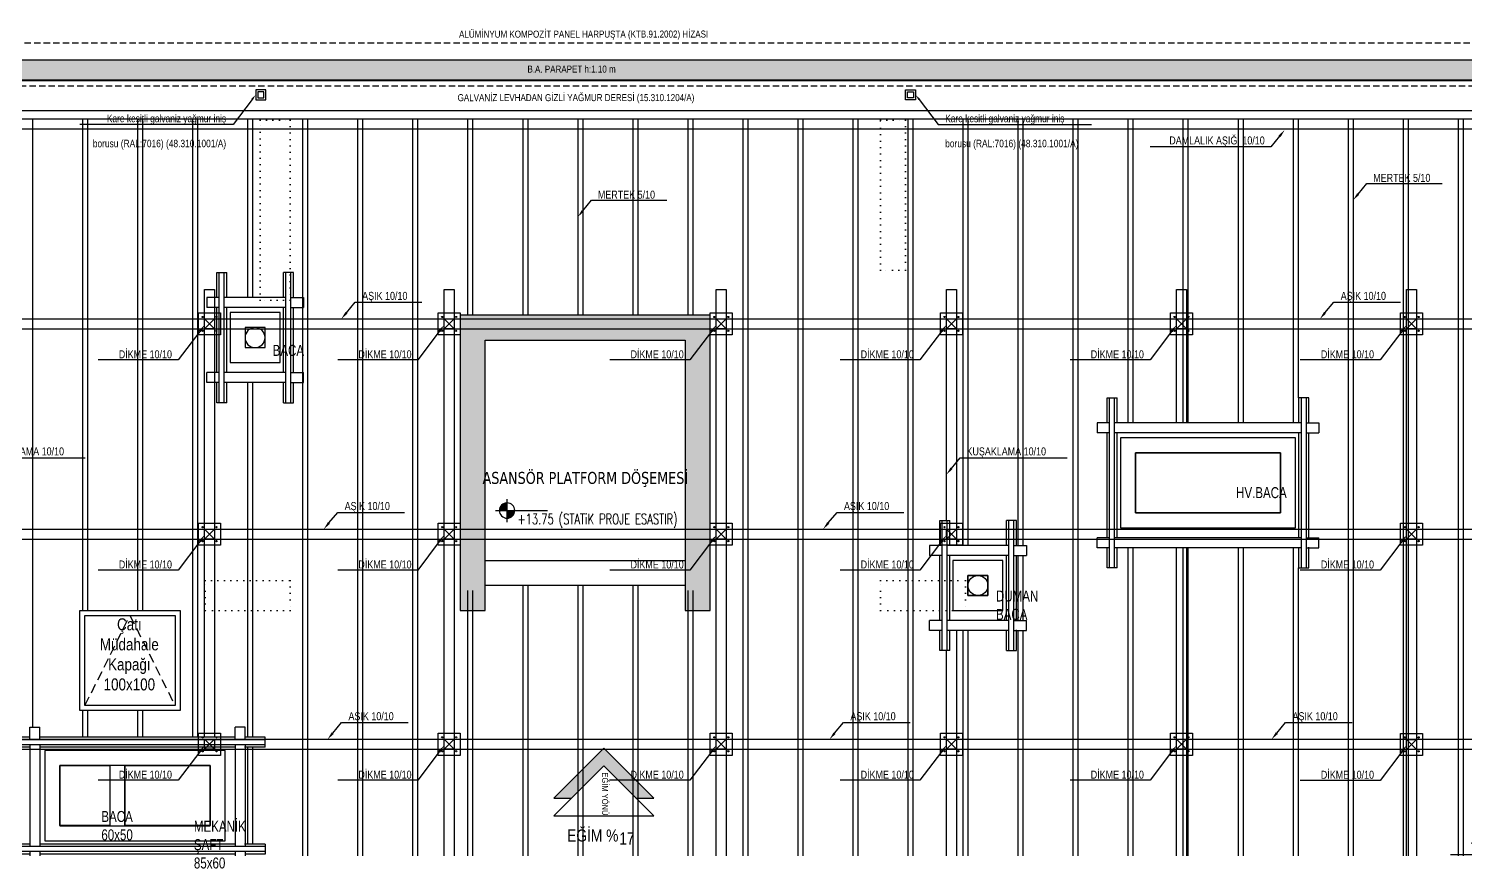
# Model space of a CAD drawing. Header units: inches. Extents: x 21 to 32698, y 13 to 3712.
# Drawn here: x 22314 to 23749, y 1853 to 2673 of the extents above; entities that cross this region are included whole.
import ezdxf
from ezdxf import colors
from ezdxf.entities.mleader import LeaderData, LeaderLine
from ezdxf.math import Vec2, Vec3

# ---------------------------------------------------------------- set-up
doc = ezdxf.new("R2010")
doc.units = ezdxf.units.IN
doc.header["$MEASUREMENT"] = 0
for name, pattern in [('DOT', [6.35, 0, -6.35]), ('HIDDEN', [9.525, 6.35, -3.175]), ('IMPORT-HIDDEN2', [47.625, 31.75, -15.875])]:
    doc.linetypes.add(name, pattern=pattern)
for name, color, linetype, lineweight in [('Z_MİM_-KM-ALUMINIUM-20', 8, 'Continuous', 25), ('Z_MİM_-KM-BEAM-RAY', 8, 'DOT', 25), ('Z_MİM_-KM-DETL-TEXT', 8, 'Continuous', 25), ('Z_MİM_-KM-DRAINER', 8, 'Continuous', 25), ('Z_MİM_-KM-FLOR-LEVL-1', 8, 'Continuous', 25), ('Z_MİM_-KM-IRON-09', 8, 'Continuous', 25), ('Z_MİM_-KM-PATTERN-00', 8, 'Continuous', 25), ('Z_MİM_-KM-PATTERN-09', 8, 'Continuous', 25), ('Z_MİM_-KM-PATTERN-STRC', 8, 'Continuous', 25), ('Z_MİM_-KM-RAIN GUTTER', 8, 'Continuous', 25), ('Z_MİM_-KM-RAY-1', 8, 'IMPORT-HIDDEN2', 25), ('Z_MİM_-KM-ROOF-AŞIK', 8, 'Continuous', 25), ('Z_MİM_-KM-ROOF-DİKME', 8, 'Continuous', 25), ('Z_MİM_-KM-ROOF-KUŞAKLAMA', 8, 'Continuous', 25), ('Z_MİM_-KM-ROOF-MERTEK', 8, 'Continuous', 25), ('Z_MİM_-KM-ROOF-PL', 8, 'Continuous', 25), ('Z_MİM_-KM-SHAFT', 8, 'Continuous', 25), ('Z_MİM_-KM-STRC-CONCRETE', 8, 'Continuous', 25), ('Z_MİM_-KM-TEXT', 8, 'Continuous', 25), ('Z_MİM_-KM-TEXT-DETAIL', 8, 'Continuous', 25), ('Z_MİM_-KM-TEXT-SYMB', 8, 'Continuous', 25), ('Z_MİM_-KM-WALL', 8, 'Continuous', 25), ('Z_MİM_00', 8, 'Continuous', 25)]:
    doc.layers.add(name, color=color, linetype=linetype, lineweight=lineweight)
doc.styles.add('-KM-OLCU', font='ARIALN.TTF')
doc.styles.add('Arial Narrow', font='ARIALN.TTF', dxfattribs={"height": 8})
doc.styles.add('mahal', font='tahoma.ttf')
doc.styles.add('not', font='micross.ttf', dxfattribs={"width": 0.8})
doc.styles.add('S1', font='arial.ttf', dxfattribs={"width": 0.75, "height": 11})
doc.styles.add('TEXT 1 romans', font='romans.shx', dxfattribs={"width": 0.7})
doc.styles.add('YAZI K.P. POZ', font='ARIALN.TTF', dxfattribs={"height": 10})

# ---------------------------------------------------------------- blocks, each defined once
blk = doc.blocks.new('-KM-Kolon_İz')
at = {"layer": 'Z_MİM_-KM-PATTERN-STRC'}
blk.add_hatch(color=256, dxfattribs=at).paths.add_polyline_path([(1825, -490), (1850, -490), (1850, -220), (2050, -220), (2050, -490), (2075, -490), (2075, -195), (1825, -195)], flags=0)
at = {"layer": 'Z_MİM_-KM-BEAM-RAY'}
for points in [[(1625, 0), (1655, 0), (1655, -180), (1625, -180)], [(2245, 0), (2270, 0), (2270, -150), (2245, -150)], [(1570, -460), (1655, -460), (1655, -490), (1570, -490)], [(2245, -460), (2330, -460), (2330, -490), (2245, -490)]]:
    blk.add_lwpolyline(points, close=True, dxfattribs=at)
at = {"layer": 'Z_MİM_-KM-STRC-CONCRETE'}
blk.add_lwpolyline([(1825, -490), (1850, -490), (1850, -220), (2050, -220), (2050, -490), (2075, -490), (2075, -195), (1825, -195)], close=True, dxfattribs=at)
blk = doc.blocks.new('A$C747E4AFB')
at = {"layer": 'Z_MİM_-KM-RAY-1', "ltscale": 0.3}
blk.add_lwpolyline([(5, 5), (50, 95), (95, 5)], dxfattribs=at)
at = {"layer": 'Z_MİM_-KM-ROOF-PL'}
for points in [[(0, 100), (100, 100), (100, 0), (0, 0)], [(5, 95), (95, 95), (95, 5), (5, 5)]]:
    blk.add_lwpolyline(points, close=True, dxfattribs=at)
at = {"layer": 'Z_MİM_-KM-TEXT-DETAIL', "color": 7, "insert": (91.3, 92.1), "char_height": 12, "width": 83.893, "attachment_point": 3, "style": 'not'}
blk.add_mtext('\\A1;\\pxqc;Çatı Müdahale Kapağı\\P100x100', dxfattribs=at)
blk = doc.blocks.new('A$C22F71799')
at = {"layer": 'Z_MİM_-KM-ROOF-AŞIK'}
for p, q in [((-47.5, 145.1), (-60, 145.1)), ((-60, 145.1), (-60, 135.1)), ((144.2, 145.1), (-42.5, 145.1)), ((149.2, 145.1), (161.7, 145.1)), ((161.7, 145.1), (161.7, 135.1)), ((-47.5, 135.1), (-60, 135.1)), ((144.2, 135.1), (-42.5, 135.1)), ((149.2, 135.1), (161.7, 135.1)), ((-47.5, 30.1), (-60, 30.1)), ((-60, 20.1), (-60, 30.1)), ((144.2, 30.1), (-42.5, 30.1)), ((149.2, 30.1), (161.7, 30.1)), ((161.7, 20.1), (161.7, 30.1)), ((-47.5, 20.1), (-60, 20.1)), ((144.2, 20.1), (-42.5, 20.1)), ((149.2, 20.1), (161.7, 20.1))]:
    blk.add_line(p, q, dxfattribs=at)
at = {"layer": 'Z_MİM_-KM-ROOF-KUŞAKLAMA'}
for p, q in [((-50, 145.1), (-50, 170.1)), ((-50, 170.1), (-40, 170.1)), ((-40, 145.1), (-40, 170.1)), ((141.7, 145.1), (141.7, 170.1)), ((151.7, 170.1), (141.7, 170.1)), ((151.7, 145.1), (151.7, 170.1)), ((-50, 30.7), (-50, 135.1)), ((-40, 30.7), (-40, 135.1)), ((141.7, 30.7), (141.7, 135.1)), ((151.7, 30.7), (151.7, 135.1)), ((-50, 0), (-50, 20.1)), ((-40, 0), (-40, 20.7)), ((141.7, 0), (141.7, 20.7)), ((151.7, 0), (151.7, 20.7)), ((-40, 0), (-50, 0)), ((141.7, 0), (151.7, 0))]:
    blk.add_line(p, q, dxfattribs=at)
at = {"layer": 'Z_MİM_-KM-ROOF-MERTEK'}
for p, q in [((-47.5, 0), (-47.5, 170.1)), ((-42.5, 0), (-42.5, 170.1)), ((144.2, 0), (144.2, 170.1)), ((149.2, 0), (149.2, 170.1))]:
    blk.add_line(p, q, dxfattribs=at)
at = {"layer": 'Z_MİM_-KM-WALL'}
for points in [[(138.4, 130.1), (-36.6, 130.1), (-36.6, 40.1), (138.4, 40.1)], [(123.4, 115.1), (-21.6, 115.1), (-21.6, 55.1), (123.4, 55.1)]]:
    blk.add_lwpolyline(points, close=True, dxfattribs=at)
blk = doc.blocks.new('A$C1F356AB5')
at = {"layer": 'Z_MİM_-KM-ROOF-AŞIK'}
for p, q in [((629.2, 105.1), (616.7, 105.1)), ((616.7, 105.1), (616.7, 95.1)), ((695.9, 105.1), (634.2, 105.1)), ((700.9, 105.1), (713.4, 105.1)), ((713.4, 105.1), (713.4, 95.1)), ((629.2, 95.1), (616.7, 95.1)), ((695.9, 95.1), (634.2, 95.1)), ((700.9, 95.1), (713.4, 95.1)), ((629.2, 30.1), (616.7, 30.1)), ((616.7, 20.1), (616.7, 30.1)), ((695.9, 30.1), (634.2, 30.1)), ((700.9, 30.1), (713.4, 30.1)), ((713.4, 20.1), (713.4, 30.1)), ((629.2, 20.1), (616.7, 20.1)), ((695.9, 20.1), (634.2, 20.1)), ((700.9, 20.1), (713.4, 20.1))]:
    blk.add_line(p, q, dxfattribs=at)
at = {"layer": 'Z_MİM_-KM-ROOF-KUŞAKLAMA'}
for p, q in [((626.7, 105.1), (626.7, 130.1)), ((626.7, 130.1), (636.7, 130.1)), ((636.7, 105.1), (636.7, 130.1)), ((693.4, 105.1), (693.4, 130.1)), ((703.4, 130.1), (693.4, 130.1)), ((703.4, 105.1), (703.4, 130.1)), ((626.7, 30.7), (626.7, 95.1)), ((636.7, 30.7), (636.7, 95.1)), ((693.4, 30.7), (693.4, 95.1)), ((703.4, 30.7), (703.4, 95.1)), ((626.7, 0), (626.7, 20.1)), ((636.7, 0), (636.7, 20.7)), ((693.4, 0), (693.4, 20.7)), ((703.4, 0), (703.4, 20.7)), ((636.7, 0), (626.7, 0)), ((693.4, 0), (703.4, 0))]:
    blk.add_line(p, q, dxfattribs=at)
at = {"layer": 'Z_MİM_-KM-ROOF-MERTEK'}
for p, q in [((629.2, 0), (629.2, 130.1)), ((634.2, 0), (634.2, 130.1)), ((695.9, 0), (695.9, 130.1)), ((700.9, 0), (700.9, 130.1))]:
    blk.add_line(p, q, dxfattribs=at)
at = {"layer": 'Z_MİM_-KM-WALL', "ltscale": 2}
for points in [[(640, 40.1), (690, 40.1), (690, 90.1), (640, 90.1)], [(655, 55.1), (675, 55.1), (675, 75.1), (655, 75.1)]]:
    blk.add_lwpolyline(points, close=True, dxfattribs=at)
blk = doc.blocks.new('A$C55F166F5')
at = {"layer": 'Z_MİM_-KM-ROOF-AŞIK'}
for p, q in [((20.1, 124.2), (20.1, 136.7)), ((20.1, 136.7), (30.1, 136.7)), ((30.1, 124.2), (30.1, 136.7)), ((225.1, 124.2), (225.1, 136.7)), ((235.1, 136.7), (225.1, 136.7)), ((235.1, 124.2), (235.1, 136.7)), ((20.1, 17.5), (20.1, 119.2)), ((30.1, 17.5), (30.1, 119.2)), ((225.1, 17.5), (225.1, 119.2)), ((235.1, 17.5), (235.1, 119.2)), ((20.1, 12.5), (20.1, 0)), ((20.1, 0), (30.1, 0)), ((30.1, 12.5), (30.1, 0)), ((225.1, 12.5), (225.1, 0)), ((235.1, 0), (225.1, 0)), ((235.1, 12.5), (235.1, 0))]:
    blk.add_line(p, q, dxfattribs=at)
at = {"layer": 'Z_MİM_-KM-ROOF-KUŞAKLAMA'}
for p, q in [((0, 116.7), (0, 126.7)), ((0, 126.7), (20.1, 126.7)), ((0, 116.7), (20.7, 116.7)), ((30.7, 126.7), (225.1, 126.7)), ((30.7, 116.7), (225.1, 116.7)), ((235.1, 126.7), (260.1, 126.7)), ((235.1, 116.7), (260.1, 116.7)), ((260.1, 126.7), (260.1, 116.7)), ((0, 20), (0, 10)), ((0, 20), (20.7, 20)), ((30.7, 20), (225.1, 20)), ((235.1, 20), (260.1, 20)), ((260.1, 10), (260.1, 20)), ((0, 10), (20.7, 10)), ((30.7, 10), (225.1, 10)), ((235.1, 10), (260.1, 10))]:
    blk.add_line(p, q, dxfattribs=at)
at = {"layer": 'Z_MİM_-KM-ROOF-MERTEK'}
for p, q in [((0, 124.2), (260.1, 124.2)), ((0, 119.2), (260.1, 119.2)), ((0, 17.5), (260.1, 17.5)), ((0, 12.5), (260.1, 12.5))]:
    blk.add_line(p, q, dxfattribs=at)
at = {"layer": 'Z_MİM_-KM-WALL', "ltscale": 2}
for p, q in [((140.1, 38.4), (140.1, 98.4)), ((155.1, 38.4), (155.1, 98.4))]:
    blk.add_line(p, q, dxfattribs=at)
for points in [[(40.1, 113.4), (40.1, 23.4), (220.1, 23.4), (220.1, 113.4)], [(55.1, 98.4), (55.1, 38.4), (205.1, 38.4), (205.1, 98.4)]]:
    blk.add_lwpolyline(points, close=True, dxfattribs=at)
blk = doc.blocks.new('-KM_Baca_20_20')
at = {"layer": 'Z_MİM_-KM-SHAFT'}
blk.add_lwpolyline([(7744.1, 1199.7), (7764.1, 1199.7), (7764.1, 1179.7), (7744.1, 1179.7)], close=True, dxfattribs=at)
blk.add_circle((7754.1, 1189.7), 10, dxfattribs=at)
blk = doc.blocks.new('KOT-P')
h = blk.add_hatch()
h.set_pattern_fill('ANSI31', color=256, scale=0.2, style=0)
h.set_pattern_definition([(45, (0, 0), (-0.449013, 0.449013), [])])
h.paths.add_polyline_path([(0, 0), (9.6, 0, 0.414214), (0, 9.6)])
h.paths.add_polyline_path([(-9.6, 0, 0.414214), (0, -9.6), (0, 0)])
for p, q in [((-14.4, 0), (50.4, 0)), ((0, 14.4), (0, -14.4))]:
    blk.add_line(p, q)
blk.add_circle((0, 0), 9.6)
at = {"color": 7, "style": 'TEXT 1 romans', "width": 0.7}
for tag, p in [('BKOT', (13, 1.5)), ('KKOT', (13, -13.7))]:
    blk.add_attdef(tag, p, '', height=12, dxfattribs=at)
blk = doc.blocks.new('*U319')
for p, q in [((-50, 17.8), (0, 67.8)), ((0, 67.8), (50, 17.8)), ((-50, 0), (0, 50)), ((0, 50), (50, 0)), ((-50, 17.8), (-32.2, 17.8)), ((32.2, 17.8), (50, 17.8)), ((-50, 0), (50, 0))]:
    blk.add_line(p, q)
at = {"layer": 'Z_MİM_-KM-PATTERN-00'}
for points in [[(0, 67.8), (-50, 17.8), (0, 50), (-32.2, 17.8)], [(0, 67.8), (0, 50), (50, 17.8), (32.2, 17.8)]]:
    blk.add_solid(points, dxfattribs=at)
at = {"color": 7, "insert": (4.4, 43.4), "char_height": 6, "attachment_point": 1, "rotation": 270, "style": '-KM-OLCU'}
blk.add_mtext_dynamic_manual_height_columns('EĞİM YÖNÜ', width=2146.306, gutter_width=500, heights=[0], dxfattribs=at)
at = {"color": 7, "insert": (-36.5, -13.6), "char_height": 12, "attachment_point": 1, "style": '-KM-OLCU'}
blk.add_mtext_dynamic_manual_height_columns('EĞİM % ', width=2146.306, gutter_width=500, heights=[0], dxfattribs=at)
at = {"color": 7, "style": '-KM-OLCU'}
blk.add_attdef('AÇISI', (15.5, -28.6), '', height=12, rotation=360, dxfattribs=at)
blk = doc.blocks.new('A$C53B90D11')
at = {"layer": 'Z_MİM_-KM-TEXT-DETAIL', "color": 7, "insert": (57.1, 1.5, -100915.3), "char_height": 7, "width": 891.619, "attachment_point": 9, "rotation": 0.0108, "style": 'YAZI K.P. POZ'}
blk.add_mtext('\\pxi-2,l3,t4;GALVANİZ LEVHADAN GİZLİ YAĞMUR DERESİ{\\A1; }(15.310.1204/A)', dxfattribs=at)
blk = doc.blocks.new('A$C744C2893')
at = {"layer": 'Z_MİM_-KM-TEXT-DETAIL', "color": 7, "insert": (38, 2.5, -100915.3), "char_height": 7, "width": 891.619, "attachment_point": 9, "rotation": 0.0108, "style": 'YAZI K.P. POZ'}
blk.add_mtext('\\A1;\\pxi-3,l4,t4;B.A.^IPARAPET h:1.10 m', dxfattribs=at)
blk = doc.blocks.new('A$C90d01a21')
at = {"layer": 'Z_MİM_-KM-TEXT-DETAIL', "color": 7, "insert": (0, 15.5), "char_height": 7, "width": 337.922, "attachment_point": 1, "rotation": 0.0217, "style": 'YAZI K.P. POZ'}
blk.add_mtext('ALÜMİNYUM KOMPOZİT PANEL HARPUŞTA (KTB.91.2002) HİZASI', dxfattribs=at)
blk = doc.blocks.new('_Origin')
at = {"linetype": 'ByBlock'}
blk.add_line((0, 0), (-1, 0), dxfattribs=at)
blk.add_circle((0, 0), 0.5, dxfattribs=at)
blk = doc.blocks.new('*U324')
for p, q in [((23429.4, 1722.7), (23439.4, 1732.7)), ((23439.4, 1722.7), (23429.4, 1732.7))]:
    blk.add_line(p, q)
at = {"ltscale": 0.2}
blk.add_lwpolyline([(23439.4, 1722.7), (23429.4, 1722.7), (23429.4, 1732.7), (23439.4, 1732.7)], close=True, dxfattribs=at)
at = {"layer": 'Z_MİM_-KM-IRON-09', "ltscale": 0.2}
blk.add_lwpolyline([(23445.4, 1716.7), (23423.4, 1716.7), (23423.4, 1738.7), (23445.4, 1738.7)], close=True, dxfattribs=at)
for centre in [(23427.5, 1734.7), (23441.4, 1734.7), (23427.5, 1720.8), (23441.4, 1720.8)]:
    blk.add_circle(centre, 0.621, dxfattribs=at)
at = {"layer": 'Z_MİM_-KM-DETL-TEXT', "color": 7}
ml = blk.add_multileader_mtext('Standard', dxfattribs=at)
ml.set_content('\\A1;{\\fMicrosoft Sans Serif|b0|i0|c162|p34;\\W0.8;DİKME 10/10}', color=7, style='Arial Narrow')
ml.set_leader_properties()
ml.build(insert=Vec2(0, 0))
ml.multileader.update_dxf_attribs({"text_left_attachment_type": 6, "text_right_attachment_type": 6, "dogleg_length": 5, "arrow_head_size": 8})
ctx = ml.context
ctx.base_point, ctx.char_height, ctx.arrow_head_size, ctx.landing_gap_size, ctx.plane_origin = Vec3(23341.6, 1691.8), 8, 8, 2.11, Vec3(23265.8, 1759.2)
ctx.left_attachment, ctx.right_attachment = 6, 6
notes = []
notes.append((ctx, [(0, (1, 1, 0), (23403, 1691.8), (-1, 0), 5.28, [(0, [(23429.4, 1726.7)], 0, [])])]))
ctx.mtext.insert, ctx.mtext.width, ctx.mtext.line_spacing_factor, ctx.mtext.flow_direction = Vec3(23343.7, 1701.4), 112.052, 2, 5
for ctx, leaders in notes:
    for number, flags, end, landing, length, lines in leaders:
        leader = LeaderData()
        leader.index, (leader.has_last_leader_line, leader.has_dogleg_vector, leader.attachment_direction) = number, flags
        leader.last_leader_point, leader.dogleg_vector, leader.dogleg_length = Vec3(end), Vec3(landing), length
        for number, points, colour, breaks in lines:
            line = LeaderLine()
            line.index, line.vertices, line.color, line.breaks = number, Vec3.list(points), colors.encode_raw_color(colour), breaks
            leader.lines.append(line)
        ctx.leaders.append(leader)
blk = doc.blocks.new('*U331')
at = {"layer": 'Z_MİM_-KM-DETL-TEXT', "color": 7}
ml = blk.add_multileader_mtext('Standard', dxfattribs=at)
ml.set_content('\\A1;{\\fMicrosoft Sans Serif|b0|i0|c162|p34;\\W0.8;DAMLALIK AŞIĞI 10/10}', color=7, style='Arial Narrow')
ml.set_leader_properties()
ml.build(insert=Vec2(0, 0))
ml.multileader.update_dxf_attribs({"text_left_attachment_type": 6, "text_right_attachment_type": 6, "dogleg_length": 5, "arrow_head_size": 8})
ctx = ml.context
ctx.base_point, ctx.char_height, ctx.arrow_head_size, ctx.landing_gap_size, ctx.plane_origin = Vec3(-117.5, -16.7), 8, 8, 2.11, Vec3(-165.7, 32.5)
ctx.left_attachment, ctx.right_attachment = 6, 6
notes = []
notes.append((ctx, [(0, (1, 1, 0), (-13.9, -16.7), (-1, 0), 5.28, [(0, [(0, 0)], 0, [])])]))
ctx.mtext.insert, ctx.mtext.width, ctx.mtext.line_spacing_factor, ctx.mtext.flow_direction = Vec3(-115.4, -6.4), 112.052, 2, 5
for ctx, leaders in notes:
    for number, flags, end, landing, length, lines in leaders:
        leader = LeaderData()
        leader.index, (leader.has_last_leader_line, leader.has_dogleg_vector, leader.attachment_direction) = number, flags
        leader.last_leader_point, leader.dogleg_vector, leader.dogleg_length = Vec3(end), Vec3(landing), length
        for number, points, colour, breaks in lines:
            line = LeaderLine()
            line.index, line.vertices, line.color, line.breaks = number, Vec3.list(points), colors.encode_raw_color(colour), breaks
            leader.lines.append(line)
        ctx.leaders.append(leader)
blk = doc.blocks.new('*U334')
at = {"layer": 'Z_MİM_-KM-DETL-TEXT', "color": 7}
ml = blk.add_multileader_mtext('Standard', dxfattribs=at)
ml.set_content('\\A1;{\\fMicrosoft Sans Serif|b0|i0|c162|p34;\\W0.8;AŞIK 10/10}', color=7, style='Arial Narrow')
ml.set_leader_properties()
ml.build(insert=Vec2(0, 0))
ml.multileader.update_dxf_attribs({"text_left_attachment_type": 6, "text_right_attachment_type": 6, "dogleg_length": 5, "arrow_head_size": 8})
ctx = ml.context
ctx.base_point, ctx.char_height, ctx.arrow_head_size, ctx.landing_gap_size, ctx.plane_origin = Vec3(19.2, 16.7), 8, 8, 2.11, Vec3(165.7, -32.5)
ctx.left_attachment, ctx.right_attachment, ctx.text_align_type = 6, 6, 2
notes = []
notes.append((ctx, [(0, (1, 1, 0), (13.9, 16.7), (1, 0), 5.28, [(0, [(0, 0)], 0, [])])]))
ctx.mtext.insert, ctx.mtext.width, ctx.mtext.alignment, ctx.mtext.line_spacing_factor, ctx.mtext.flow_direction = Vec3(66.1, 27.1), 112.052, 3, 2, 5
for ctx, leaders in notes:
    for number, flags, end, landing, length, lines in leaders:
        leader = LeaderData()
        leader.index, (leader.has_last_leader_line, leader.has_dogleg_vector, leader.attachment_direction) = number, flags
        leader.last_leader_point, leader.dogleg_vector, leader.dogleg_length = Vec3(end), Vec3(landing), length
        for number, points, colour, breaks in lines:
            line = LeaderLine()
            line.index, line.vertices, line.color, line.breaks = number, Vec3.list(points), colors.encode_raw_color(colour), breaks
            leader.lines.append(line)
        ctx.leaders.append(leader)
blk = doc.blocks.new('*U335')
at = {"layer": 'Z_MİM_-KM-DETL-TEXT', "color": 7}
ml = blk.add_multileader_mtext('Standard', dxfattribs=at)
ml.set_content('\\A1;{\\fMicrosoft Sans Serif|b0|i0|c162|p34;\\W0.8;MERTEK 5/10}', color=7, style='Arial Narrow')
ml.set_leader_properties()
ml.build(insert=Vec2(0, 0))
ml.multileader.update_dxf_attribs({"text_left_attachment_type": 6, "text_right_attachment_type": 6, "dogleg_length": 5, "arrow_head_size": 8})
ctx = ml.context
ctx.base_point, ctx.char_height, ctx.arrow_head_size, ctx.landing_gap_size, ctx.plane_origin = Vec3(19.2, 16.7), 8, 8, 2.11, Vec3(165.7, -32.5)
ctx.left_attachment, ctx.right_attachment, ctx.text_align_type = 6, 6, 2
notes = []
notes.append((ctx, [(0, (1, 1, 0), (13.9, 16.7), (1, 0), 5.28, [(0, [(0, 0)], 0, [])])]))
ctx.mtext.insert, ctx.mtext.width, ctx.mtext.alignment, ctx.mtext.line_spacing_factor, ctx.mtext.flow_direction = Vec3(77.3, 26.3), 112.052, 3, 2, 5
for ctx, leaders in notes:
    for number, flags, end, landing, length, lines in leaders:
        leader = LeaderData()
        leader.index, (leader.has_last_leader_line, leader.has_dogleg_vector, leader.attachment_direction) = number, flags
        leader.last_leader_point, leader.dogleg_vector, leader.dogleg_length = Vec3(end), Vec3(landing), length
        for number, points, colour, breaks in lines:
            line = LeaderLine()
            line.index, line.vertices, line.color, line.breaks = number, Vec3.list(points), colors.encode_raw_color(colour), breaks
            leader.lines.append(line)
        ctx.leaders.append(leader)
blk = doc.blocks.new('*U336')
at = {"layer": 'Z_MİM_-KM-DETL-TEXT', "color": 7}
ml = blk.add_multileader_mtext('Standard', dxfattribs=at)
ml.set_content('\\A1;{\\fMicrosoft Sans Serif|b0|i0|c162|p34;\\W0.8;KUŞAKLAMA 10/10}', color=7, style='Arial Narrow')
ml.set_leader_properties()
ml.build(insert=Vec2(0, 0))
ml.multileader.update_dxf_attribs({"text_left_attachment_type": 6, "text_right_attachment_type": 6, "dogleg_length": 5, "arrow_head_size": 8})
ctx = ml.context
ctx.base_point, ctx.char_height, ctx.arrow_head_size, ctx.landing_gap_size, ctx.plane_origin = Vec3(19.2, 16.7), 8, 8, 2.11, Vec3(165.7, -32.5)
ctx.left_attachment, ctx.right_attachment, ctx.text_align_type = 6, 6, 2
notes = []
notes.append((ctx, [(0, (1, 1, 0), (13.9, 16.7), (1, 0), 5.28, [(0, [(0, 0)], 0, [])])]))
ctx.mtext.insert, ctx.mtext.width, ctx.mtext.alignment, ctx.mtext.line_spacing_factor, ctx.mtext.flow_direction = Vec3(99.6, 27.1), 112.052, 3, 2, 5
for ctx, leaders in notes:
    for number, flags, end, landing, length, lines in leaders:
        leader = LeaderData()
        leader.index, (leader.has_last_leader_line, leader.has_dogleg_vector, leader.attachment_direction) = number, flags
        leader.last_leader_point, leader.dogleg_vector, leader.dogleg_length = Vec3(end), Vec3(landing), length
        for number, points, colour, breaks in lines:
            line = LeaderLine()
            line.index, line.vertices, line.color, line.breaks = number, Vec3.list(points), colors.encode_raw_color(colour), breaks
            leader.lines.append(line)
        ctx.leaders.append(leader)
blk = doc.blocks.new('*U340')
at = {"layer": 'Z_MİM_-KM-DRAINER'}
for points in [[(155.2, 2.5), (145.2, 2.5), (145.2, 12.5), (155.2, 12.5)], [(153.2, 4.5), (147.2, 4.5), (147.2, 10.5), (153.2, 10.5)]]:
    blk.add_lwpolyline(points, close=True, dxfattribs=at)
at = {"layer": 'Z_MİM_-KM-DETL-TEXT', "color": 7}
ml = blk.add_multileader_mtext('Standard', dxfattribs=at)
ml.set_content('{\\fArial|b0|i0|c162|p34;\\W0.8;Kare kesitli galvaniz yağmur iniş borusu (RAL:7016)\\H1.00004x; (48.310.1001/A\\H0.99996x;)}', color=7, style='Arial Narrow')
ml.set_leader_properties()
ml.build(insert=Vec2(0, 0))
ml.multileader.update_dxf_attribs({"text_left_attachment_type": 6, "text_right_attachment_type": 6, "dogleg_length": 5, "arrow_head_size": 6})
ctx = ml.context
ctx.base_point, ctx.char_height, ctx.arrow_head_size, ctx.plane_origin = Vec3(182.8, -22.2), 7.5, 6, Vec3(268.1, -133.9)
ctx.left_attachment, ctx.right_attachment = 6, 6
notes = []
notes.append((ctx, [(0, (1, 1, 0), (177.8, -22.2), (1, 0), 5, [(0, [(155.2, 7.5)], 0, [])])]))
ctx.mtext.insert, ctx.mtext.width, ctx.mtext.defined_height, ctx.mtext.line_spacing_factor, ctx.mtext.flow_direction = Vec3(184.8, -12.5), 144.822, 1.83, 2, 5
for ctx, leaders in notes:
    for number, flags, end, landing, length, lines in leaders:
        leader = LeaderData()
        leader.index, (leader.has_last_leader_line, leader.has_dogleg_vector, leader.attachment_direction) = number, flags
        leader.last_leader_point, leader.dogleg_vector, leader.dogleg_length = Vec3(end), Vec3(landing), length
        for number, points, colour, breaks in lines:
            line = LeaderLine()
            line.index, line.vertices, line.color, line.breaks = number, Vec3.list(points), colors.encode_raw_color(colour), breaks
            leader.lines.append(line)
        ctx.leaders.append(leader)
blk = doc.blocks.new('*U341')
at = {"layer": 'Z_MİM_-KM-DRAINER'}
for points in [[(145.2, 2.5), (155.2, 2.5), (155.2, 12.5), (145.2, 12.5)], [(147.2, 4.5), (153.2, 4.5), (153.2, 10.5), (147.2, 10.5)]]:
    blk.add_lwpolyline(points, close=True, dxfattribs=at)
at = {"layer": 'Z_MİM_-KM-DETL-TEXT', "color": 7}
ml = blk.add_multileader_mtext('Standard', dxfattribs=at)
ml.set_content('{\\fArial|b0|i0|c162|p34;\\W0.8;Kare kesitli galvaniz yağmur iniş borusu (RAL:7016)\\H1.00004x; (48.310.1001/A\\H0.99996x;)}', color=7, style='Arial Narrow')
ml.set_leader_properties()
ml.build(insert=Vec2(0, 0))
ml.multileader.update_dxf_attribs({"text_left_attachment_type": 6, "text_right_attachment_type": 6, "dogleg_length": 5, "arrow_head_size": 6})
ctx = ml.context
ctx.base_point, ctx.char_height, ctx.arrow_head_size, ctx.plane_origin = Vec3(-18.8, -22.2), 7.5, 6, Vec3(32.3, -133.9)
ctx.left_attachment, ctx.right_attachment, ctx.text_align_type = 6, 6, 2
notes = []
notes.append((ctx, [(0, (1, 1, 0), (122.6, -22.2), (-1, 0), 5, [(0, [(145.2, 7.5)], 0, [])])]))
ctx.mtext.insert, ctx.mtext.width, ctx.mtext.defined_height, ctx.mtext.alignment, ctx.mtext.line_spacing_factor, ctx.mtext.flow_direction = Vec3(115.6, -12.5), 144.822, 1.83, 3, 2, 5
for ctx, leaders in notes:
    for number, flags, end, landing, length, lines in leaders:
        leader = LeaderData()
        leader.index, (leader.has_last_leader_line, leader.has_dogleg_vector, leader.attachment_direction) = number, flags
        leader.last_leader_point, leader.dogleg_vector, leader.dogleg_length = Vec3(end), Vec3(landing), length
        for number, points, colour, breaks in lines:
            line = LeaderLine()
            line.index, line.vertices, line.color, line.breaks = number, Vec3.list(points), colors.encode_raw_color(colour), breaks
            leader.lines.append(line)
        ctx.leaders.append(leader)

msp = doc.modelspace()

# ---------------------------------------------------------------- hatches: boundary and pattern name
at = {"layer": 'Z_MİM_-KM-PATTERN-09'}
h = msp.add_hatch(dxfattribs=at)
h.set_pattern_fill('ANSI33', color=256)
h.set_pattern_definition([(45, (21209.84, 982.0826), (-4.490128, 4.490128), []), (45, (21214.3304, 982.0826), (-4.490128, 4.490128), [3.175, -1.5875])])
h.paths.add_polyline_path([(24769.8, 922.1), (21149.8, 922.1), (21149.8, 1577.1), (20859.8, 1577.1), (20859.8, 2642.1), (24769.8, 2642.1)])
h.paths.add_polyline_path([(24749.8, 942.1), (21169.8, 942.1), (21169.8, 1597.1), (20879.8, 1597.1), (20879.8, 2622.1), (24749.8, 2622.1)], flags=16)

# ---------------------------------------------------------------- linework, layer by layer
at = {"layer": 'Z_MİM_-KM-ALUMINIUM-20', "linetype": 'HIDDEN'}
for points in [[(24787.1, 904.8), (21132.6, 904.8), (21132.6, 1559.8), (20842.6, 1559.8), (20842.6, 2659.3), (24787.1, 2659.3)], [(24744.1, 947.8), (21175.6, 947.8), (21175.6, 1602.8), (20885.6, 1602.8), (20885.6, 2616.3), (24744.1, 2616.3)]]:
    msp.add_lwpolyline(points, close=True, dxfattribs=at)
at = {"layer": 'Z_MİM_-KM-RAIN GUTTER'}
for points in [[(24749.3, 942.6), (21170.3, 942.6), (21170.3, 1597.6), (20880.3, 1597.6), (20880.3, 2621.6), (24749.3, 2621.6)], [(24719.3, 972.6), (21200.3, 972.6), (21200.3, 1627.6), (20910.3, 1627.6), (20910.3, 2591.6), (24719.3, 2591.6)]]:
    msp.add_lwpolyline(points, close=True, dxfattribs=at)
at = {"layer": 'Z_MİM_-KM-ROOF-AŞIK'}
for points in [[(24711, 980.9), (21208.6, 980.9), (21208.6, 1635.9), (20918.6, 1635.9), (20918.6, 2583.3), (24711, 2583.3)], [(24701, 990.9), (21218.6, 990.9), (21218.6, 1645.9), (20928.6, 1645.9), (20928.6, 2573.3), (24701, 2573.3)], [(24511, 1180.9), (21408.6, 1180.9), (21408.6, 1835.9), (21118.6, 1835.9), (21118.6, 2383.3), (24511, 2383.3)], [(24501, 1190.9), (21418.6, 1190.9), (21418.6, 1845.9), (21128.6, 1845.9), (21128.6, 2373.3), (24501, 2373.3)], [(24301, 1390.9), (21618.6, 1390.9), (21618.6, 2045.9), (21328.6, 2045.9), (21328.6, 2173.3), (24301, 2173.3)], [(24291, 1400.9), (21628.6, 1400.9), (21628.6, 2055.9), (21338.6, 2055.9), (21338.6, 2163.3), (24291, 2163.3)], [(24091, 1600.9), (21828.6, 1600.9), (21828.6, 1963.3), (24091, 1963.3)], [(24081, 1610.9), (21838.6, 1610.9), (21838.6, 1953.3), (24081, 1953.3)]]:
    msp.add_lwpolyline(points, close=True, dxfattribs=at)
at = {"layer": 'Z_MİM_-KM-ROOF-KUŞAKLAMA'}
for points in [[(22489.3, 1965.4), (22489.3, 2412.6), (22499.3, 2412.6), (22499.3, 1965.4)], [(23230.8, 2182.1), (23230.8, 2412.6), (23240.8, 2412.6), (23240.8, 2157.1)], [(23460.8, 2279.6), (23460.8, 2412.6), (23470.8, 2412.6), (23470.8, 2279.6)], [(23470.8, 2154.6), (23470.8, 1130.9), (23460.8, 1130.9), (23460.8, 2154.6)], [(23240.8, 2072.1), (23240.8, 1130.9), (23230.8, 1130.9), (23230.8, 2052)]]:
    msp.add_lwpolyline(points, dxfattribs=at)
for points in [[(22728.8, 1130.9), (22728.8, 2412.6), (22738.8, 2412.6), (22738.8, 1130.9)], [(23000.8, 1130.9), (23000.8, 2412.6), (23010.8, 2412.6), (23010.8, 1130.9)], [(23690.8, 1130.9), (23690.8, 2412.6), (23700.8, 2412.6), (23700.8, 1130.9)]]:
    msp.add_lwpolyline(points, close=True, dxfattribs=at)
at = {"layer": 'Z_MİM_-KM-ROOF-MERTEK'}
for points in [[(22317.3, 2583.3), (22317.3, 1975.4)], [(22367.3, 2583.3), (22367.3, 2092.1)], [(22372.3, 2583.3), (22372.3, 2092.1)], [(22422.3, 2583.3), (22422.3, 2092.1)], [(22427.3, 2583.3), (22427.3, 2092.1)], [(22477.3, 2583.3), (22477.3, 1965.4)], [(22482.3, 2583.3), (22482.3, 1965.4)], [(22532.3, 2583.3), (22532.3, 2404.7)], [(22537.3, 2583.3), (22537.3, 2404.7)], [(22587.3, 2583.3), (22587.3, 980.9)], [(22592.3, 2583.3), (22592.3, 980.9)], [(22642.3, 2583.3), (22642.3, 980.9)], [(22647.3, 2583.3), (22647.3, 980.9)], [(22697.3, 2583.3), (22697.3, 980.9)], [(22702.3, 2583.3), (22702.3, 980.9)], [(22752.3, 2583.3), (22752.3, 2387.1)], [(22757.3, 2583.3), (22757.3, 2387.1)], [(22807.3, 2583.3), (22807.3, 2387.1)], [(22812.3, 2583.3), (22812.3, 2387.1)], [(22862.3, 2583.3), (22862.3, 2387.1)], [(22867.3, 2583.3), (22867.3, 2387.1)], [(22917.3, 2583.3), (22917.3, 2387.1)], [(22922.3, 2583.3), (22922.3, 2387.1)], [(22972.3, 2583.3), (22972.3, 2387.1)], [(22977.3, 2583.3), (22977.3, 2387.1)], [(23027.3, 2583.3), (23027.3, 980.9)], [(23032.3, 2583.3), (23032.3, 980.9)], [(23082.3, 2583.3), (23082.3, 980.9)], [(23087.3, 2583.3), (23087.3, 980.9)], [(23137.3, 2583.3), (23137.3, 980.9)], [(23142.3, 2583.3), (23142.3, 980.9)], [(23192.3, 2583.3), (23192.3, 980.9)], [(23197.3, 2583.3), (23197.3, 980.9)], [(23247.3, 2583.3), (23247.3, 2157.1)], [(23252.3, 2583.3), (23252.3, 2157.1)], [(23302.3, 2583.3), (23302.3, 2157.1)], [(23307.3, 2583.3), (23307.3, 2157.1)], [(23357.3, 2583.3), (23357.3, 980.9)], [(23362.3, 2583.3), (23362.3, 980.9)], [(23412.3, 2583.3), (23412.3, 2279.6)], [(23417.3, 2583.3), (23417.3, 2279.6)], [(23467.3, 2583.3), (23467.3, 2279.6)], [(23472.3, 2583.3), (23472.3, 2279.6)], [(23522.3, 2583.3), (23522.3, 2279.6)], [(23527.3, 2583.3), (23527.3, 2279.6)], [(23577.3, 2583.3), (23577.3, 2279.6)], [(23582.3, 2583.3), (23582.3, 2304.6)], [(23632.3, 2583.3), (23632.3, 980.9)], [(23637.3, 2583.3), (23637.3, 980.9)], [(23687.3, 2583.3), (23687.3, 980.9)], [(23692.3, 2583.3), (23692.3, 980.9)], [(23742.3, 2583.3), (23742.3, 980.9)], [(23747.3, 2583.3), (23747.3, 980.9)], [(22532.3, 2319.7), (22532.3, 1965.4)], [(22537.3, 2319.7), (22537.3, 1965.4)], [(23412.3, 2154.6), (23412.3, 980.9)], [(23417.3, 2154.6), (23417.3, 980.9)], [(23467.3, 2154.6), (23467.3, 980.9)], [(23472.3, 2154.6), (23472.3, 980.9)], [(23522.3, 2154.6), (23522.3, 980.9)], [(23527.3, 2154.6), (23527.3, 980.9)], [(23577.3, 2154.6), (23577.3, 980.9)], [(23302.3, 2147.1), (23302.3, 2082.1)], [(23307.3, 2147.1), (23307.3, 2082.1)], [(23582.3, 2134.5), (23582.3, 980.9)], [(22752.3, 2112.1), (22752.3, 980.9)], [(22757.3, 2112.1), (22757.3, 980.9)], [(22807.3, 2117.1), (22807.3, 980.9)], [(22812.3, 2117.1), (22812.3, 980.9)], [(22862.3, 2117.1), (22862.3, 980.9)], [(22867.3, 2117.1), (22867.3, 980.9)], [(22917.3, 2117.1), (22917.3, 980.9)], [(22922.3, 2117.1), (22922.3, 980.9)], [(22972.3, 2112.1), (22972.3, 980.9)], [(22977.3, 2112.1), (22977.3, 980.9)], [(23247.3, 2072.1), (23247.3, 980.9)], [(23252.3, 2072.1), (23252.3, 980.9)], [(23302.3, 2072.1), (23302.3, 980.9)], [(23307.3, 2072.1), (23307.3, 980.9)], [(22367.3, 1992.1), (22367.3, 1965.4)], [(22372.3, 1992.1), (22372.3, 1965.4)], [(22422.3, 1992.1), (22422.3, 1965.4)], [(22427.3, 1992.1), (22427.3, 1965.4)], [(22532.3, 1955.4), (22532.3, 1858.7)], [(22537.3, 1955.4), (22537.3, 1858.7)]]:
    msp.add_lwpolyline(points, dxfattribs=at)
at = {"layer": 'Z_MİM_-KM-SHAFT'}
for points in [[(23419.8, 2189.6), (23419.8, 2249.6), (23564.8, 2249.6), (23564.8, 2189.6)], [(23419.8, 2189.6), (23419.8, 2249.6), (23564.8, 2249.6), (23564.8, 2189.6)], [(22344.8, 1937.1), (22394.8, 1937.1), (22394.8, 1877.1), (22344.8, 1877.1)], [(22409.8, 1937.1), (22494.8, 1937.1), (22494.8, 1877.1), (22409.8, 1877.1)]]:
    msp.add_lwpolyline(points, close=True, dxfattribs=at)
at = {"layer": 'Z_MİM_-KM-STRC-CONCRETE'}
for p, q in [((22769.8, 2142.1), (22969.8, 2142.1)), ((22969.8, 2117.1), (22769.8, 2117.1))]:
    msp.add_line(p, q, dxfattribs=at)
for points in [[(24769.8, 922.1), (21149.8, 922.1), (21149.8, 1577.1), (20859.8, 1577.1), (20859.8, 2642.1), (24769.8, 2642.1)], [(24749.8, 942.1), (21169.8, 942.1), (21169.8, 1597.1), (20879.8, 1597.1), (20879.8, 2622.1), (24749.8, 2622.1)]]:
    msp.add_lwpolyline(points, close=True, dxfattribs=at)

# ---------------------------------------------------------------- block references
at = {"layer": 'Z_MİM_-KM-BEAM-RAY'}
msp.add_blockref('-KM-Kolon_İz', (20919.8, 2582.1), dxfattribs=at)
at = {"layer": 'Z_MİM_-KM-FLOR-LEVL-1'}
ref = msp.add_blockref('KOT-P', (22791.7, 2191.9), dxfattribs=dict(at, xscale=-0.8, yscale=0.8, zscale=0.8, rotation=180))
ref.add_attrib('KKOT', '+13.75 (STATiK PROJE ESASTIR)', (22802.1, 2178.2), dxfattribs={"color": 7, "height": 10.417, "style": 'TEXT 1 romans', "width": 0.7})
at = {"layer": 'Z_MİM_-KM-ROOF-DİKME'}
for p in [(-940.1, 650.6), (-700.6, 650.6), (-428.6, 650.6), (-198.6, 650.6), (31.4, 650.6), (261.4, 650.6), (-940.1, 440.6), (-700.6, 440.6), (-428.6, 440.6), (-198.6, 440.6), (261.4, 440.6), (-940.1, 230.6), (-700.6, 230.6), (-428.6, 230.6), (-198.6, 230.6), (31.4, 230.6), (261.4, 230.5)]:
    msp.add_blockref('*U324', p, dxfattribs=at)
at = {"layer": 'Z_MİM_-KM-ROOF-KUŞAKLAMA'}
for name, p in [('A$C1F356AB5', (21874.8, 2299.6)), ('A$C22F71799', (23441.5, 2134.5)), ('A$C1F356AB5', (22597.4, 2052))]:
    msp.add_blockref(name, p, dxfattribs=at)
at = {"layer": 'Z_MİM_-KM-SHAFT', "xscale": -1}
msp.add_blockref('-KM_Baca_20_20', (30293.9, 1175), dxfattribs=at)
at = {"layer": 'Z_MİM_-KM-SHAFT'}
msp.add_blockref('-KM_Baca_20_20', (15508.3, 927.3), dxfattribs=at)
at = {"layer": 'Z_MİM_-KM-TEXT-DETAIL'}
for name, p in [('A$C90d01a21', (22743.7, 2655.9)), ('A$C744C2893', (22862.3, 2626.9))]:
    msp.add_blockref(name, p, dxfattribs=at)
at = {"layer": 'Z_MİM_-KM-TEXT-DETAIL', "rotation": 0.0108263759069669}
msp.add_blockref('A$C53B90D11', (22921.8, 2597.4, 0), dxfattribs=at)
at = {"layer": 'Z_MİM_-KM-TEXT-SYMB'}
msp.add_blockref('*U319', (22888.3, 1886.8), dxfattribs=at).add_auto_attribs({'AÇISI': '17'})
at = {"layer": 'Z_MİM_00'}
for name, p in [('*U341', (22395.3, 2599.9, 0)), ('*U340', (23044.8, 2599.9, 0)), ('*U331', (23569, 2572.1)), ('*U335', (23637.3, 2502)), ('*U335', (22862.3, 2485.2)), ('*U334', (22626, 2383.3)), ('*U334', (23604.1, 2383.3)), ('*U336', (22249.3, 2227.9)), ('*U336', (23230.8, 2227.9)), ('*U334', (22608.5, 2173.3)), ('*U334', (23107.6, 2173.3)), ('*U334', (23776.9, 2173.3)), ('A$C747E4AFB', (22364.8, 1992.1)), ('*U334', (22612.3, 1963.3)), ('*U334', (23114, 1963.3)), ('*U334', (23555.9, 1963.3))]:
    msp.add_blockref(name, p, dxfattribs=at)
at = {"layer": 'Z_MİM_00', "rotation": 180}
msp.add_blockref('A$C55F166F5', (22549.9, 1975.4), dxfattribs=at)

# ---------------------------------------------------------------- texts
at = {"layer": 'Z_MİM_-KM-TEXT', "color": 7, "style": 'mahal', "width": 0.9}
msp.add_text('ASANSÖR PLATFORM DÖŞEMESİ', height=12, dxfattribs=at).set_placement((22767.2, 2218.5, 0))
at = {"layer": 'Z_MİM_-KM-TEXT', "color": 7, "ltscale": 0.2, "char_height": 11, "attachment_point": 1, "style": 'S1'}
for s, insert in [('BACA', (22557.4, 2357.4)), ('HV.BACA', (23520.4, 2215.3)), ('DUMAN\\PBACA', (23280.4, 2112)), ('BACA\\P60x50', (22386.2, 1891.7)), ('MEKANİK ŞAFT\\P85x60', (22478.7, 1881.9))]:
    msp.add_mtext_dynamic_manual_height_columns(s, width=63.276, gutter_width=12.5, heights=[0], dxfattribs=dict(at, insert=insert))

# ---------------------------------------------------------------- leaders
at = {"layer": 'Z_MİM_-KM-DETL-TEXT', "color": 7}
ml = msp.add_multileader_mtext('Standard', dxfattribs=at)
ml.set_content('+15.15\\PMAHYA KOTU', color=7, style='Arial Narrow')
ml.set_leader_properties()
ml.set_arrow_properties(name='ORIGIN')
ml.build(insert=Vec2(0, 0))
ml.multileader.update_dxf_attribs({"text_left_attachment_type": 6, "text_right_attachment_type": 6, "dogleg_length": 5, "arrow_head_size": 20})
ctx = ml.context
ctx.base_point, ctx.char_height, ctx.arrow_head_size, ctx.plane_origin = Vec3(23752.7, 1848), 17, 20, Vec3(23854.7, 1983.1)
ctx.left_attachment, ctx.right_attachment = 6, 6
notes = []
notes.append((ctx, [(0, (1, 1, 0), (23887.4, 1848), (-1, 0), 5, [(0, [(23909.8, 1782.1)], 0, [])])]))
ctx.mtext.insert, ctx.mtext.width, ctx.mtext.line_spacing_factor, ctx.mtext.flow_direction = Vec3(23754.7, 1868.4), 168.884, 2, 5
for ctx, leaders in notes:
    for number, flags, end, landing, length, lines in leaders:
        leader = LeaderData()
        leader.index, (leader.has_last_leader_line, leader.has_dogleg_vector, leader.attachment_direction) = number, flags
        leader.last_leader_point, leader.dogleg_vector, leader.dogleg_length = Vec3(end), Vec3(landing), length
        for number, points, colour, breaks in lines:
            line = LeaderLine()
            line.index, line.vertices, line.color, line.breaks = number, Vec3.list(points), colors.encode_raw_color(colour), breaks
            leader.lines.append(line)
        ctx.leaders.append(leader)

doc.saveas('drawing.dxf')
